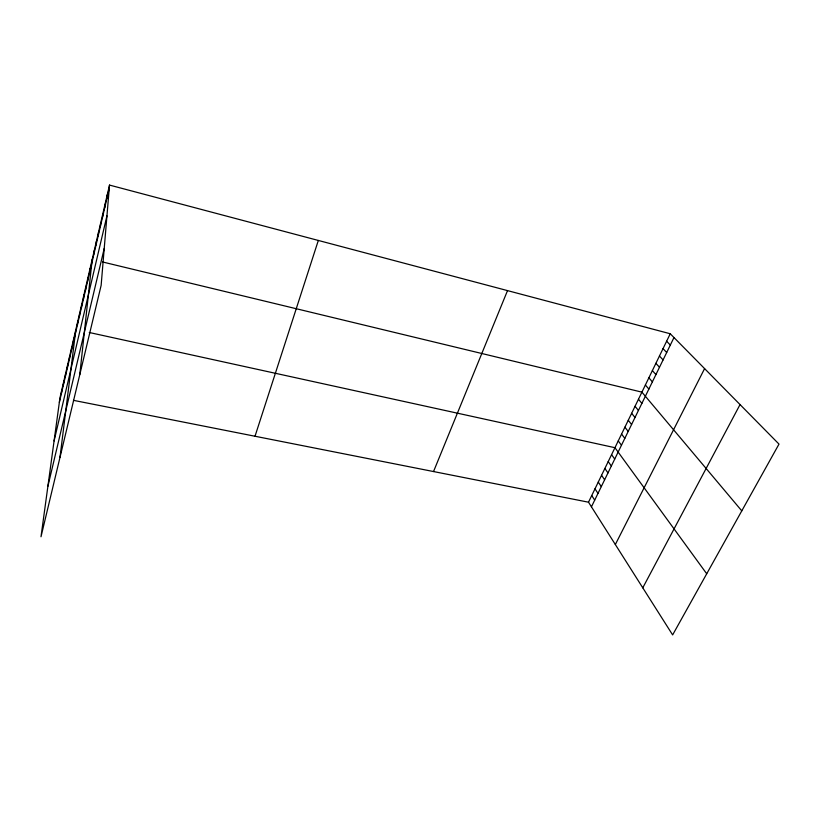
<?xml version="1.0" encoding="UTF-8"?>
<svg xmlns="http://www.w3.org/2000/svg" width="820" height="820" viewBox="0 0 820 820"><rect width="100%" height="100%" fill="white"/><g stroke="black" fill="none" stroke-linecap="round" stroke-linejoin="round"><path stroke-width="1.23" d="M109.521 185.084L101.137 285.37L41 536.772L59.983 397.679L109.521 185.084L670.247 333.76L779 444.102L672.636 634.916L588.504 502.199L73.482 400.344M107 198.01L107.297 194.627M104.775 207.542L105.083 204.108M102.561 217.013L102.9 213.507M100.378 226.412L100.716 222.835M98.205 235.729L98.564 232.101M96.042 244.985L96.422 241.285M93.9 254.169L94.3 250.407M79.796 374.576L92.188 259.468M89.667 272.342L90.097 268.458M87.576 281.321L88.017 277.375M85.495 290.229L85.956 286.231M83.435 299.085L83.906 295.026M81.385 307.869L81.867 303.748M79.345 316.592L79.847 312.42M77.326 325.243L77.849 321.02M59.983 457.406L75.86 329.558M73.277 342.627L73.82 338.291M71.248 351.349L71.801 346.962M69.228 360.011L69.792 355.572M67.219 368.6L67.804 364.121M63.253 385.605L63.868 381.023M65.231 377.138L65.825 372.598M61.295 394.01L61.92 389.377M59.347 402.364L109.244 188.395M54.079 440.965L106.948 215.834M47.898 486.26L104.222 248.45M255.01 436.25L318.324 240.455M433.534 471.551L507.518 290.618M588.504 502.199L670.247 333.76M591.435 506.832L673.978 337.553M615.338 544.531L704.585 368.61M642.777 587.817L740.04 404.578M89.267 332.5L614.949 447.699L706.717 573.774M102.51 261.959L641.916 392.144L741.782 510.87M666.619 341.222L670.319 345.056M663.021 348.633L666.691 352.508M659.454 356.003L663.083 359.908M655.897 363.321L659.495 367.268M652.371 370.589L655.928 374.576M648.866 377.815L652.382 381.843M645.381 385L648.866 389.069M638.472 399.237L641.886 403.368M635.049 406.289L638.431 410.461M631.646 413.29L634.998 417.503M628.264 420.26L631.584 424.504M624.912 427.179L628.192 431.463M621.57 434.067L624.819 438.372M618.249 440.904L621.468 445.239M611.576 454.659L614.723 459.067M608.214 461.578L611.33 466.016M604.883 468.456L607.968 472.925M601.562 475.282L604.617 479.792M598.262 482.078L601.296 486.608M594.992 488.822L597.985 493.394M591.732 495.536L594.695 500.128"/></g></svg>
